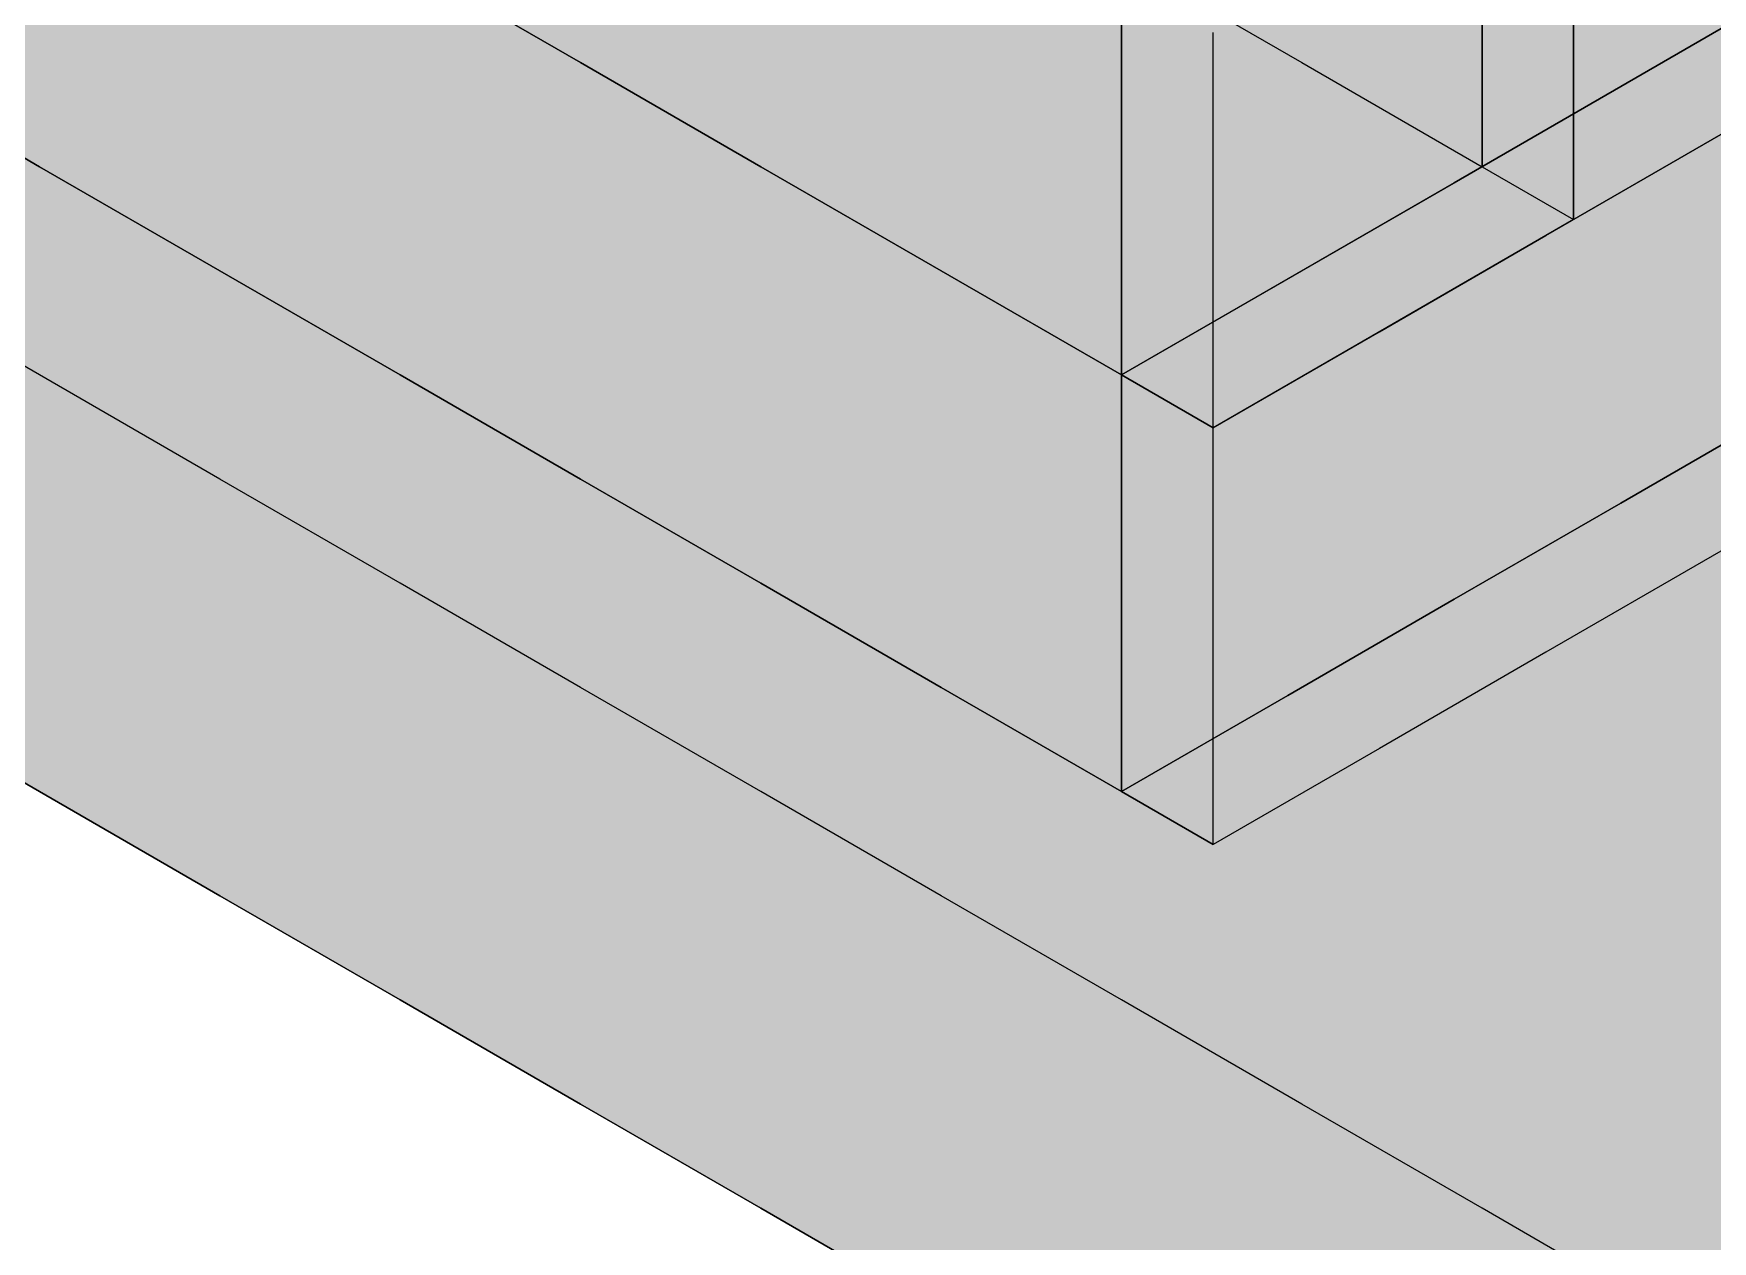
# Model space of a CAD drawing. Header units: metres. Extents: x 0 to 28.4, y 0 to 5.9.
# Drawn here: x 10.612 to 11.0151, y 1.892 to 2.1819 of the extents above; entities that cross this region are included whole.
import ezdxf

# ---------------------------------------------------------------- set-up
doc = ezdxf.new("R2010")
doc.units = ezdxf.units.M
doc.header["$LTSCALE"] = 0.25
doc.layers.add('ISO-ARISTAS', color=8, linetype='CONTINUOUS')
doc.layers.add('ISO-CONCRETO-SUP', color=254, linetype='CONTINUOUS', true_color=0xe8e8e8)

msp = doc.modelspace()

# ---------------------------------------------------------------- linework, layer by layer
at = {"layer": 'ISO-ARISTAS', "color": 250}
for p, q in [((10.7433, 2.175), (10.7, 2.2)), ((10.7433, 2.175), (10.7, 2.2)), ((10.7433, 2.175), (10.7, 2.2)), ((10.7, 2.2), (10.7433, 2.175)), ((10.87321, 2.2), (10.91651, 2.175)), ((10.87321, 2.2), (10.91651, 2.175)), ((10.95981, 2.15), (10.95981, 2.19746)), ((10.95981, 2.19746), (10.95981, 2.15)), ((10.95981, 2.19746), (10.95981, 2.15)), ((10.95981, 2.19746), (10.95981, 2.15)), ((10.87321, 2.14746), (10.87321, 2.19492)), ((10.87321, 2.14746), (10.87321, 2.19492)), ((10.87321, 2.14746), (10.87321, 2.19492)), ((10.87321, 2.19492), (10.87321, 2.14746)), ((11.03309, 2.19231), (10.99312, 2.16923)), ((10.99312, 2.16923), (11.03309, 2.19231)), ((10.99312, 2.16923), (11.03309, 2.19231)), ((10.99312, 2.16923), (11.03309, 2.19231)), ((10.8952, 2.13476), (10.8952, 2.18222)), ((10.8952, 2.13476), (10.8952, 2.18222)), ((10.9818, 2.1373), (10.9818, 2.18476)), ((10.9818, 2.18476), (10.9818, 2.1373)), ((11.01511, 2.15653), (11.05508, 2.17961)), ((11.05508, 2.17961), (11.01511, 2.15653)), ((10.6134, 2.15), (10.5701, 2.175)), ((10.5701, 2.175), (10.6134, 2.15)), ((10.7866, 2.15), (10.7433, 2.175)), ((10.7866, 2.15), (10.7433, 2.175)), ((10.7866, 2.15), (10.7433, 2.175)), ((10.7433, 2.175), (10.7866, 2.15)), ((10.91651, 2.175), (10.95981, 2.15)), ((10.91651, 2.175), (10.95981, 2.15)), ((10.99312, 2.16923), (10.95315, 2.14615)), ((10.95315, 2.14615), (10.99312, 2.16923)), ((10.95315, 2.14615), (10.99312, 2.16923)), ((10.95315, 2.14615), (10.99312, 2.16923)), ((10.97514, 2.13345), (11.01511, 2.15653)), ((11.01511, 2.15653), (10.97514, 2.13345)), ((10.6567, 2.125), (10.6134, 2.15)), ((10.6134, 2.15), (10.6567, 2.125)), ((10.8299, 2.125), (10.7866, 2.15)), ((10.8299, 2.125), (10.7866, 2.15)), ((10.8299, 2.125), (10.7866, 2.15)), ((10.7866, 2.15), (10.8299, 2.125)), ((10.95981, 2.15), (10.91651, 2.125)), ((10.95981, 2.15), (10.91651, 2.125)), ((10.91651, 2.125), (10.95981, 2.15)), ((10.95981, 2.15), (10.91651, 2.125)), ((10.95981, 2.15), (10.9818, 2.1373)), ((10.95981, 2.15), (10.9818, 2.1373)), ((10.87321, 2.1), (10.87321, 2.14746)), ((10.87321, 2.1), (10.87321, 2.14746)), ((10.87321, 2.1), (10.87321, 2.14746)), ((10.87321, 2.14746), (10.87321, 2.1)), ((10.95315, 2.14615), (10.91318, 2.12308)), ((10.91318, 2.12308), (10.95315, 2.14615)), ((10.91318, 2.12308), (10.95315, 2.14615)), ((10.91318, 2.12308), (10.95315, 2.14615)), ((10.9818, 2.1373), (10.9385, 2.1123)), ((10.9818, 2.1373), (10.9385, 2.1123)), ((10.8952, 2.0873), (10.8952, 2.13476)), ((10.8952, 2.0873), (10.8952, 2.13476)), ((10.93517, 2.11038), (10.97514, 2.13345)), ((10.97514, 2.13345), (10.93517, 2.11038)), ((10.6134, 2.1), (10.5701, 2.125)), ((10.6134, 2.1), (10.5701, 2.125)), ((10.7, 2.1), (10.6567, 2.125)), ((10.6567, 2.125), (10.7, 2.1)), ((10.87321, 2.1), (10.8299, 2.125)), ((10.87321, 2.1), (10.8299, 2.125)), ((10.87321, 2.1), (10.8299, 2.125)), ((10.8299, 2.125), (10.87321, 2.1)), ((10.91651, 2.125), (10.87321, 2.1)), ((10.91651, 2.125), (10.87321, 2.1)), ((10.87321, 2.1), (10.91651, 2.125)), ((10.91651, 2.125), (10.87321, 2.1)), ((10.91318, 2.12308), (10.87321, 2.1)), ((10.87321, 2.1), (10.91318, 2.12308)), ((10.87321, 2.1), (10.91318, 2.12308)), ((10.87321, 2.1), (10.91318, 2.12308)), ((10.9385, 2.1123), (10.8952, 2.0873)), ((10.9385, 2.1123), (10.8952, 2.0873)), ((10.8952, 2.0873), (10.93517, 2.11038)), ((10.93517, 2.11038), (10.8952, 2.0873)), ((10.6567, 2.075), (10.6134, 2.1)), ((10.6567, 2.075), (10.6134, 2.1)), ((10.7433, 2.075), (10.7, 2.1)), ((10.7, 2.1), (10.7433, 2.075)), ((10.87321, 2.05), (10.87321, 2.1)), ((10.87321, 2.05), (10.87321, 2.1)), ((10.87321, 2.05), (10.87321, 2.1)), ((10.8952, 2.0873), (10.87321, 2.1)), ((10.87321, 2.1), (10.87321, 2.05)), ((10.8952, 2.0873), (10.87321, 2.1)), ((10.8952, 2.0873), (10.87321, 2.1)), ((10.87321, 2.1), (10.8952, 2.0873)), ((11.03309, 2.09231), (10.99312, 2.06923)), ((11.03309, 2.09231), (10.99312, 2.06923)), ((10.99312, 2.06923), (11.03309, 2.09231)), ((11.03309, 2.09231), (10.99312, 2.06923)), ((10.8952, 2.0373), (10.8952, 2.0873)), ((10.8952, 2.0373), (10.8952, 2.0873)), ((11.05508, 2.07961), (11.01511, 2.05653)), ((11.05508, 2.07961), (11.01511, 2.05653)), ((10.7, 2.05), (10.6567, 2.075)), ((10.7, 2.05), (10.6567, 2.075)), ((10.7866, 2.05), (10.7433, 2.075)), ((10.7433, 2.075), (10.7866, 2.05)), ((10.99312, 2.06923), (10.95315, 2.04615)), ((10.99312, 2.06923), (10.95315, 2.04615)), ((10.95315, 2.04615), (10.99312, 2.06923)), ((10.99312, 2.06923), (10.95315, 2.04615)), ((11.01511, 2.05653), (10.97514, 2.03345)), ((11.01511, 2.05653), (10.97514, 2.03345)), ((10.7433, 2.025), (10.7, 2.05)), ((10.7433, 2.025), (10.7, 2.05)), ((10.8299, 2.025), (10.7866, 2.05)), ((10.7866, 2.05), (10.8299, 2.025)), ((10.87321, 2), (10.87321, 2.05)), ((10.87321, 2), (10.87321, 2.05)), ((10.87321, 2), (10.87321, 2.05)), ((10.87321, 2.05), (10.87321, 2)), ((10.95315, 2.04615), (10.91318, 2.02308)), ((10.95315, 2.04615), (10.91318, 2.02308)), ((10.91318, 2.02308), (10.95315, 2.04615)), ((10.95315, 2.04615), (10.91318, 2.02308)), ((10.8952, 1.9873), (10.8952, 2.0373)), ((10.8952, 1.9873), (10.8952, 2.0373)), ((10.97514, 2.03345), (10.93517, 2.01038)), ((10.97514, 2.03345), (10.93517, 2.01038)), ((10.6134, 2), (10.5701, 2.025)), ((10.5701, 2.025), (10.6134, 2)), ((10.7866, 2), (10.7433, 2.025)), ((10.7866, 2), (10.7433, 2.025)), ((10.87321, 2), (10.8299, 2.025)), ((10.8299, 2.025), (10.87321, 2)), ((10.91318, 2.02308), (10.87321, 2)), ((10.91318, 2.02308), (10.87321, 2)), ((10.87321, 2), (10.91318, 2.02308)), ((10.91318, 2.02308), (10.87321, 2)), ((10.93517, 2.01038), (10.8952, 1.9873)), ((10.93517, 2.01038), (10.8952, 1.9873)), ((10.6567, 1.975), (10.6134, 2)), ((10.6134, 2), (10.6567, 1.975)), ((10.8299, 1.975), (10.7866, 2)), ((10.8299, 1.975), (10.7866, 2)), ((10.8952, 1.9873), (10.87321, 2)), ((10.87321, 2), (10.8952, 1.9873)), ((10.7, 1.95), (10.6567, 1.975)), ((10.6567, 1.975), (10.7, 1.95)), ((10.87321, 1.95), (10.8299, 1.975)), ((10.87321, 1.95), (10.8299, 1.975)), ((10.7433, 1.925), (10.7, 1.95)), ((10.7, 1.95), (10.7433, 1.925)), ((10.91651, 1.925), (10.87321, 1.95)), ((10.91651, 1.925), (10.87321, 1.95)), ((10.7866, 1.9), (10.7433, 1.925)), ((10.7433, 1.925), (10.7866, 1.9)), ((10.95981, 1.9), (10.91651, 1.925)), ((10.95981, 1.9), (10.91651, 1.925)), ((10.8299, 1.875), (10.7866, 1.9)), ((10.7866, 1.9), (10.8299, 1.875)), ((11.00311, 1.875), (10.95981, 1.9)), ((11.00311, 1.875), (10.95981, 1.9))]:
    msp.add_line(p, q, dxfattribs=at)
at = {"layer": 'ISO-CONCRETO-SUP', "true_color": 0xa6a6a2}
for points in [[(10.6134, 2.2), (10.6567, 2.175), (10.6134, 2.25), (10.6567, 2.225)], [(10.7, 2.2), (10.7433, 2.175), (10.7, 2.24746), (10.7433, 2.22246)], [(10.87321, 2.2), (10.91651, 2.175), (10.87321, 2.24746), (10.91651, 2.22246)], [(10.7866, 2.19746), (10.8299, 2.17246), (10.7866, 2.24492), (10.8299, 2.21992)], [(10.5701, 2.175), (10.6134, 2.15), (10.5701, 2.225), (10.6134, 2.2)], [(10.6567, 2.175), (10.7, 2.15), (10.6567, 2.225), (10.7, 2.2)], [(10.7433, 2.175), (10.7866, 2.15), (10.7433, 2.22246), (10.7866, 2.19746)], [(10.91651, 2.175), (10.95981, 2.15), (10.91651, 2.22246), (10.95981, 2.19746)], [(10.8299, 2.17246), (10.87321, 2.14746), (10.8299, 2.21992), (10.87321, 2.19492)], [(10.6134, 2.15), (10.6567, 2.125), (10.6134, 2.2), (10.6567, 2.175)], [(10.7, 2.15), (10.7433, 2.125), (10.7, 2.2), (10.7433, 2.175)], [(10.7866, 2.15), (10.8299, 2.125), (10.7866, 2.19746), (10.8299, 2.17246)], [(10.6567, 2.125), (10.7, 2.1), (10.6567, 2.175), (10.7, 2.15)], [(10.7433, 2.125), (10.7866, 2.1), (10.7433, 2.175), (10.7866, 2.15)], [(10.8299, 2.125), (10.87321, 2.1), (10.8299, 2.17246), (10.87321, 2.14746)], [(10.7, 2.1), (10.7433, 2.075), (10.7, 2.15), (10.7433, 2.125)], [(10.7866, 2.1), (10.8299, 2.075), (10.7866, 2.15), (10.8299, 2.125)], [(10.7433, 2.075), (10.7866, 2.05), (10.7433, 2.125), (10.7866, 2.1)], [(10.8299, 2.075), (10.87321, 2.05), (10.8299, 2.125), (10.87321, 2.1)], [(10.7866, 2.05), (10.8299, 2.025), (10.7866, 2.1), (10.8299, 2.075)], [(10.8299, 2.025), (10.87321, 2), (10.8299, 2.075), (10.87321, 2.05)]]:
    msp.add_solid(points, dxfattribs=at)
at = {"layer": 'ISO-CONCRETO-SUP', "true_color": 0x949491}
for points in [[(10.95981, 2.19746), (10.91651, 2.17246), (10.95981, 2.24492), (10.91651, 2.21992)], [(10.91651, 2.17246), (10.87321, 2.14746), (10.91651, 2.21992), (10.87321, 2.19492)], [(10.95981, 2.15), (10.91651, 2.125), (10.95981, 2.19746), (10.91651, 2.17246)], [(11.03309, 2.14231), (10.99312, 2.11923), (11.03309, 2.19231), (10.99312, 2.16923)], [(10.91651, 2.125), (10.87321, 2.1), (10.91651, 2.17246), (10.87321, 2.14746)], [(10.99312, 2.11923), (10.95315, 2.09615), (10.99312, 2.16923), (10.95315, 2.14615)], [(10.95315, 2.09615), (10.91318, 2.07308), (10.95315, 2.14615), (10.91318, 2.12308)], [(11.03309, 2.09231), (10.99312, 2.06923), (11.03309, 2.14231), (10.99312, 2.11923)], [(10.91318, 2.07308), (10.87321, 2.05), (10.91318, 2.12308), (10.87321, 2.1)], [(10.99312, 2.06923), (10.95315, 2.04615), (10.99312, 2.11923), (10.95315, 2.09615)], [(10.95315, 2.04615), (10.91318, 2.02308), (10.95315, 2.09615), (10.91318, 2.07308)], [(10.91318, 2.02308), (10.87321, 2), (10.91318, 2.07308), (10.87321, 2.05)]]:
    msp.add_solid(points, dxfattribs=at)
at = {"layer": 'ISO-CONCRETO-SUP', "true_color": 0xb2b2ac}
for points in [[(10.95981, 2.19746), (10.91651, 2.17246), (10.95981, 2.24492), (10.91651, 2.21992)], [(10.9818, 2.18476), (10.9385, 2.15976), (10.9818, 2.23222), (10.9385, 2.20722)], [(10.91651, 2.17246), (10.87321, 2.14746), (10.91651, 2.21992), (10.87321, 2.19492)], [(10.9385, 2.15976), (10.8952, 2.13476), (10.9385, 2.20722), (10.8952, 2.18222)], [(10.95981, 2.15), (10.91651, 2.125), (10.95981, 2.19746), (10.91651, 2.17246)], [(11.03309, 2.14231), (10.99312, 2.11923), (11.03309, 2.19231), (10.99312, 2.16923)], [(10.9818, 2.1373), (10.9385, 2.1123), (10.9818, 2.18476), (10.9385, 2.15976)], [(11.05508, 2.12961), (11.01511, 2.10653), (11.05508, 2.17961), (11.01511, 2.15653)], [(10.91651, 2.125), (10.87321, 2.1), (10.91651, 2.17246), (10.87321, 2.14746)], [(10.99312, 2.11923), (10.95315, 2.09615), (10.99312, 2.16923), (10.95315, 2.14615)], [(10.9385, 2.1123), (10.8952, 2.0873), (10.9385, 2.15976), (10.8952, 2.13476)], [(11.01511, 2.10653), (10.97514, 2.08345), (11.01511, 2.15653), (10.97514, 2.13345)], [(10.95315, 2.09615), (10.91318, 2.07308), (10.95315, 2.14615), (10.91318, 2.12308)], [(11.03309, 2.09231), (10.99312, 2.06923), (11.03309, 2.14231), (10.99312, 2.11923)], [(10.97514, 2.08345), (10.93517, 2.06038), (10.97514, 2.13345), (10.93517, 2.11038)], [(11.05508, 2.07961), (11.01511, 2.05653), (11.05508, 2.12961), (11.01511, 2.10653)], [(10.91318, 2.07308), (10.87321, 2.05), (10.91318, 2.12308), (10.87321, 2.1)], [(10.99312, 2.06923), (10.95315, 2.04615), (10.99312, 2.11923), (10.95315, 2.09615)], [(10.93517, 2.06038), (10.8952, 2.0373), (10.93517, 2.11038), (10.8952, 2.0873)], [(11.01511, 2.05653), (10.97514, 2.03345), (11.01511, 2.10653), (10.97514, 2.08345)], [(10.95315, 2.04615), (10.91318, 2.02308), (10.95315, 2.09615), (10.91318, 2.07308)], [(10.97514, 2.03345), (10.93517, 2.01038), (10.97514, 2.08345), (10.93517, 2.06038)], [(10.91318, 2.02308), (10.87321, 2), (10.91318, 2.07308), (10.87321, 2.05)], [(10.93517, 2.01038), (10.8952, 1.9873), (10.93517, 2.06038), (10.8952, 2.0373)]]:
    msp.add_solid(points, dxfattribs=at)
at = {"layer": 'ISO-CONCRETO-SUP', "true_color": 0xb8b8b3}
for points in [[(10.7433, 2.225), (10.7866, 2.2), (10.7, 2.2), (10.7433, 2.175)], [(10.73997, 2.22308), (10.78327, 2.19808), (10.7, 2.2), (10.7433, 2.175)], [(10.8299, 2.225), (10.87321, 2.2), (10.7866, 2.2), (10.8299, 2.175)], [(10.65004, 2.22115), (10.69334, 2.19615), (10.61007, 2.19808), (10.65337, 2.17308)], [(10.73331, 2.21923), (10.77661, 2.19423), (10.69334, 2.19615), (10.73664, 2.17115)], [(10.82324, 2.22115), (10.86654, 2.19615), (10.78327, 2.19808), (10.82657, 2.17308)], [(10.90651, 2.21923), (10.94982, 2.19423), (10.86654, 2.19615), (10.90984, 2.17115)], [(10.81658, 2.21731), (10.85988, 2.19231), (10.77661, 2.19423), (10.81991, 2.16923)], [(10.89985, 2.21538), (10.94315, 2.19038), (10.85988, 2.19231), (10.90318, 2.16731)], [(10.98979, 2.21731), (11.03309, 2.19231), (10.94982, 2.19423), (10.99312, 2.16923)], [(10.98312, 2.21346), (11.02642, 2.18846), (10.94315, 2.19038), (10.98645, 2.16538)], [(10.61007, 2.19808), (10.65337, 2.17308), (10.5701, 2.175), (10.6134, 2.15)], [(10.7866, 2.2), (10.8299, 2.175), (10.7433, 2.175), (10.7866, 2.15)], [(10.78327, 2.19808), (10.82657, 2.17308), (10.7433, 2.175), (10.7866, 2.15)], [(10.87321, 2.2), (10.91651, 2.175), (10.8299, 2.175), (10.87321, 2.15)], [(10.69334, 2.19615), (10.73664, 2.17115), (10.65337, 2.17308), (10.69667, 2.14808)], [(10.77661, 2.19423), (10.81991, 2.16923), (10.73664, 2.17115), (10.77994, 2.14615)], [(10.86654, 2.19615), (10.90984, 2.17115), (10.82657, 2.17308), (10.86987, 2.14808)], [(10.94982, 2.19423), (10.99312, 2.16923), (10.90984, 2.17115), (10.95315, 2.14615)], [(10.85988, 2.19231), (10.90318, 2.16731), (10.81991, 2.16923), (10.86321, 2.14423)], [(10.94315, 2.19038), (10.98645, 2.16538), (10.90318, 2.16731), (10.94648, 2.14231)], [(11.02642, 2.18846), (11.06973, 2.16346), (10.98645, 2.16538), (11.02976, 2.14038)], [(10.8299, 2.175), (10.87321, 2.15), (10.7866, 2.15), (10.8299, 2.125)], [(10.91651, 2.175), (10.95981, 2.15), (10.87321, 2.15), (10.91651, 2.125)], [(10.65337, 2.17308), (10.69667, 2.14808), (10.6134, 2.15), (10.6567, 2.125)], [(10.73664, 2.17115), (10.77994, 2.14615), (10.69667, 2.14808), (10.73997, 2.12308)], [(10.81991, 2.16923), (10.86321, 2.14423), (10.77994, 2.14615), (10.82324, 2.12115)], [(10.82657, 2.17308), (10.86987, 2.14808), (10.7866, 2.15), (10.8299, 2.125)], [(10.90984, 2.17115), (10.95315, 2.14615), (10.86987, 2.14808), (10.91318, 2.12308)], [(10.90318, 2.16731), (10.94648, 2.14231), (10.86321, 2.14423), (10.90651, 2.11923)], [(10.98645, 2.16538), (11.02976, 2.14038), (10.94648, 2.14231), (10.98979, 2.11731)], [(10.87321, 2.15), (10.91651, 2.125), (10.8299, 2.125), (10.87321, 2.1)], [(10.69667, 2.14808), (10.73997, 2.12308), (10.6567, 2.125), (10.7, 2.1)], [(10.77994, 2.14615), (10.82324, 2.12115), (10.73997, 2.12308), (10.78327, 2.09808)], [(10.86987, 2.14808), (10.91318, 2.12308), (10.8299, 2.125), (10.87321, 2.1)], [(10.86321, 2.14423), (10.90651, 2.11923), (10.82324, 2.12115), (10.86654, 2.09615)], [(10.94648, 2.14231), (10.98979, 2.11731), (10.90651, 2.11923), (10.94982, 2.09423)], [(11.02976, 2.14038), (11.07306, 2.11538), (10.98979, 2.11731), (11.03309, 2.09231)], [(10.73997, 2.12308), (10.78327, 2.09808), (10.7, 2.1), (10.7433, 2.075)], [(10.82324, 2.12115), (10.86654, 2.09615), (10.78327, 2.09808), (10.82657, 2.07308)], [(10.90651, 2.11923), (10.94982, 2.09423), (10.86654, 2.09615), (10.90984, 2.07115)], [(10.98979, 2.11731), (11.03309, 2.09231), (10.94982, 2.09423), (10.99312, 2.06923)], [(10.78327, 2.09808), (10.82657, 2.07308), (10.7433, 2.075), (10.7866, 2.05)], [(10.86654, 2.09615), (10.90984, 2.07115), (10.82657, 2.07308), (10.86987, 2.04808)], [(10.94982, 2.09423), (10.99312, 2.06923), (10.90984, 2.07115), (10.95315, 2.04615)], [(10.82657, 2.07308), (10.86987, 2.04808), (10.7866, 2.05), (10.8299, 2.025)], [(10.90984, 2.07115), (10.95315, 2.04615), (10.86987, 2.04808), (10.91318, 2.02308)], [(10.86987, 2.04808), (10.91318, 2.02308), (10.8299, 2.025), (10.87321, 2)]]:
    msp.add_solid(points, dxfattribs=at)
at = {"layer": 'ISO-CONCRETO-SUP', "true_color": 0x989388}
for points in [[(10.64804, 2.22), (10.69134, 2.195), (10.60762, 2.19667), (10.65093, 2.17167)], [(10.73175, 2.21833), (10.77506, 2.19333), (10.69134, 2.195), (10.73464, 2.17)], [(10.64226, 2.21667), (10.68557, 2.19167), (10.60185, 2.19333), (10.64515, 2.16833)], [(10.72598, 2.215), (10.76928, 2.19), (10.68557, 2.19167), (10.72887, 2.16667)], [(10.81547, 2.21667), (10.85877, 2.19167), (10.77506, 2.19333), (10.81836, 2.16833)], [(10.89919, 2.215), (10.94249, 2.19), (10.85877, 2.19167), (10.90207, 2.16667)], [(10.8097, 2.21333), (10.853, 2.18833), (10.76928, 2.19), (10.81258, 2.165)], [(10.89341, 2.21167), (10.93671, 2.18667), (10.853, 2.18833), (10.8963, 2.16333)], [(10.97713, 2.21), (11.02043, 2.185), (10.93671, 2.18667), (10.98001, 2.16167)], [(10.9829, 2.21333), (11.0262, 2.18833), (10.94249, 2.19), (10.98579, 2.165)], [(10.60185, 2.19333), (10.64515, 2.16833), (10.56144, 2.17), (10.60474, 2.145)], [(10.60762, 2.19667), (10.65093, 2.17167), (10.56721, 2.17333), (10.61051, 2.14833)], [(10.69134, 2.195), (10.73464, 2.17), (10.65093, 2.17167), (10.69423, 2.14667)], [(10.77506, 2.19333), (10.81836, 2.16833), (10.73464, 2.17), (10.77794, 2.145)], [(10.68557, 2.19167), (10.72887, 2.16667), (10.64515, 2.16833), (10.68845, 2.14333)], [(10.76928, 2.19), (10.81258, 2.165), (10.72887, 2.16667), (10.77217, 2.14167)], [(10.85877, 2.19167), (10.90207, 2.16667), (10.81836, 2.16833), (10.86166, 2.14333)], [(10.94249, 2.19), (10.98579, 2.165), (10.90207, 2.16667), (10.94537, 2.14167)], [(10.853, 2.18833), (10.8963, 2.16333), (10.81258, 2.165), (10.85588, 2.14)], [(10.93671, 2.18667), (10.98001, 2.16167), (10.8963, 2.16333), (10.9396, 2.13833)], [(11.0262, 2.18833), (11.0695, 2.16333), (10.98579, 2.165), (11.02909, 2.14)], [(11.02043, 2.185), (11.06373, 2.16), (10.98001, 2.16167), (11.02332, 2.13667)], [(10.65093, 2.17167), (10.69423, 2.14667), (10.61051, 2.14833), (10.65381, 2.12333)], [(10.73464, 2.17), (10.77794, 2.145), (10.69423, 2.14667), (10.73753, 2.12167)], [(10.64515, 2.16833), (10.68845, 2.14333), (10.60474, 2.145), (10.64804, 2.12)], [(10.72887, 2.16667), (10.77217, 2.14167), (10.68845, 2.14333), (10.73175, 2.11833)], [(10.81836, 2.16833), (10.86166, 2.14333), (10.77794, 2.145), (10.82124, 2.12)], [(10.90207, 2.16667), (10.94537, 2.14167), (10.86166, 2.14333), (10.90496, 2.11833)], [(10.81258, 2.165), (10.85588, 2.14), (10.77217, 2.14167), (10.81547, 2.11667)], [(10.8963, 2.16333), (10.9396, 2.13833), (10.85588, 2.14), (10.89919, 2.115)], [(10.98001, 2.16167), (11.02332, 2.13667), (10.9396, 2.13833), (10.9829, 2.11333)], [(10.98579, 2.165), (11.02909, 2.14), (10.94537, 2.14167), (10.98868, 2.11667)], [(10.60474, 2.145), (10.64804, 2.12), (10.56432, 2.12167), (10.60762, 2.09667)], [(10.61051, 2.14833), (10.65381, 2.12333), (10.5701, 2.125), (10.6134, 2.1)], [(10.69423, 2.14667), (10.73753, 2.12167), (10.65381, 2.12333), (10.69711, 2.09833)], [(10.77794, 2.145), (10.82124, 2.12), (10.73753, 2.12167), (10.78083, 2.09667)], [(10.68845, 2.14333), (10.73175, 2.11833), (10.64804, 2.12), (10.69134, 2.095)], [(10.77217, 2.14167), (10.81547, 2.11667), (10.73175, 2.11833), (10.77506, 2.09333)], [(10.86166, 2.14333), (10.90496, 2.11833), (10.82124, 2.12), (10.86454, 2.095)], [(10.94537, 2.14167), (10.98868, 2.11667), (10.90496, 2.11833), (10.94826, 2.09333)], [(10.85588, 2.14), (10.89919, 2.115), (10.81547, 2.11667), (10.85877, 2.09167)], [(10.9396, 2.13833), (10.9829, 2.11333), (10.89919, 2.115), (10.94249, 2.09)], [(11.02909, 2.14), (11.07239, 2.115), (10.98868, 2.11667), (11.03198, 2.09167)], [(11.02332, 2.13667), (11.06662, 2.11167), (10.9829, 2.11333), (11.0262, 2.08833)], [(10.65381, 2.12333), (10.69711, 2.09833), (10.6134, 2.1), (10.6567, 2.075)], [(10.73753, 2.12167), (10.78083, 2.09667), (10.69711, 2.09833), (10.74041, 2.07333)], [(10.64804, 2.12), (10.69134, 2.095), (10.60762, 2.09667), (10.65093, 2.07167)], [(10.73175, 2.11833), (10.77506, 2.09333), (10.69134, 2.095), (10.73464, 2.07)], [(10.82124, 2.12), (10.86454, 2.095), (10.78083, 2.09667), (10.82413, 2.07167)], [(10.90496, 2.11833), (10.94826, 2.09333), (10.86454, 2.095), (10.90785, 2.07)], [(10.81547, 2.11667), (10.85877, 2.09167), (10.77506, 2.09333), (10.81836, 2.06833)], [(10.89919, 2.115), (10.94249, 2.09), (10.85877, 2.09167), (10.90207, 2.06667)], [(10.9829, 2.11333), (11.0262, 2.08833), (10.94249, 2.09), (10.98579, 2.065)], [(10.98868, 2.11667), (11.03198, 2.09167), (10.94826, 2.09333), (10.99156, 2.06833)], [(10.60762, 2.09667), (10.65093, 2.07167), (10.56721, 2.07333), (10.61051, 2.04833)], [(10.69711, 2.09833), (10.74041, 2.07333), (10.6567, 2.075), (10.7, 2.05)], [(10.78083, 2.09667), (10.82413, 2.07167), (10.74041, 2.07333), (10.78372, 2.04833)], [(10.69134, 2.095), (10.73464, 2.07), (10.65093, 2.07167), (10.69423, 2.04667)], [(10.77506, 2.09333), (10.81836, 2.06833), (10.73464, 2.07), (10.77794, 2.045)], [(10.86454, 2.095), (10.90785, 2.07), (10.82413, 2.07167), (10.86743, 2.04667)], [(10.94826, 2.09333), (10.99156, 2.06833), (10.90785, 2.07), (10.95115, 2.045)], [(10.85877, 2.09167), (10.90207, 2.06667), (10.81836, 2.06833), (10.86166, 2.04333)], [(10.94249, 2.09), (10.98579, 2.065), (10.90207, 2.06667), (10.94537, 2.04167)], [(11.03198, 2.09167), (11.07528, 2.06667), (10.99156, 2.06833), (11.03486, 2.04333)], [(11.0262, 2.08833), (11.0695, 2.06333), (10.98579, 2.065), (11.02909, 2.04)], [(10.74041, 2.07333), (10.78372, 2.04833), (10.7, 2.05), (10.7433, 2.025)], [(10.65093, 2.07167), (10.69423, 2.04667), (10.61051, 2.04833), (10.65381, 2.02333)], [(10.73464, 2.07), (10.77794, 2.045), (10.69423, 2.04667), (10.73753, 2.02167)], [(10.81836, 2.06833), (10.86166, 2.04333), (10.77794, 2.045), (10.82124, 2.02)], [(10.82413, 2.07167), (10.86743, 2.04667), (10.78372, 2.04833), (10.82702, 2.02333)], [(10.90785, 2.07), (10.95115, 2.045), (10.86743, 2.04667), (10.91073, 2.02167)], [(10.99156, 2.06833), (11.03486, 2.04333), (10.95115, 2.045), (10.99445, 2.02)], [(10.90207, 2.06667), (10.94537, 2.04167), (10.86166, 2.04333), (10.90496, 2.01833)], [(10.98579, 2.065), (11.02909, 2.04), (10.94537, 2.04167), (10.98868, 2.01667)], [(10.61051, 2.04833), (10.65381, 2.02333), (10.5701, 2.025), (10.6134, 2)], [(10.78372, 2.04833), (10.82702, 2.02333), (10.7433, 2.025), (10.7866, 2)], [(10.69423, 2.04667), (10.73753, 2.02167), (10.65381, 2.02333), (10.69711, 1.99833)], [(10.77794, 2.045), (10.82124, 2.02), (10.73753, 2.02167), (10.78083, 1.99667)], [(10.86743, 2.04667), (10.91073, 2.02167), (10.82702, 2.02333), (10.87032, 1.99833)], [(10.95115, 2.045), (10.99445, 2.02), (10.91073, 2.02167), (10.95403, 1.99667)], [(10.86166, 2.04333), (10.90496, 2.01833), (10.82124, 2.02), (10.86454, 1.995)], [(10.94537, 2.04167), (10.98868, 2.01667), (10.90496, 2.01833), (10.94826, 1.99333)], [(11.03486, 2.04333), (11.07816, 2.01833), (10.99445, 2.02), (11.03775, 1.995)], [(11.02909, 2.04), (11.07239, 2.015), (10.98868, 2.01667), (11.03198, 1.99167)], [(10.65381, 2.02333), (10.69711, 1.99833), (10.6134, 2), (10.6567, 1.975)], [(10.73753, 2.02167), (10.78083, 1.99667), (10.69711, 1.99833), (10.74041, 1.97333)], [(10.82124, 2.02), (10.86454, 1.995), (10.78083, 1.99667), (10.82413, 1.97167)], [(10.82702, 2.02333), (10.87032, 1.99833), (10.7866, 2), (10.8299, 1.975)], [(10.91073, 2.02167), (10.95403, 1.99667), (10.87032, 1.99833), (10.91362, 1.97333)], [(10.99445, 2.02), (11.03775, 1.995), (10.95403, 1.99667), (10.99734, 1.97167)], [(10.90496, 2.01833), (10.94826, 1.99333), (10.86454, 1.995), (10.90785, 1.97)], [(10.98868, 2.01667), (11.03198, 1.99167), (10.94826, 1.99333), (10.99156, 1.96833)], [(10.69711, 1.99833), (10.74041, 1.97333), (10.6567, 1.975), (10.7, 1.95)], [(10.78083, 1.99667), (10.82413, 1.97167), (10.74041, 1.97333), (10.78372, 1.94833)], [(10.87032, 1.99833), (10.91362, 1.97333), (10.8299, 1.975), (10.87321, 1.95)], [(10.95403, 1.99667), (10.99734, 1.97167), (10.91362, 1.97333), (10.95692, 1.94833)], [(10.86454, 1.995), (10.90785, 1.97), (10.82413, 1.97167), (10.86743, 1.94667)], [(10.94826, 1.99333), (10.99156, 1.96833), (10.90785, 1.97), (10.95115, 1.945)], [(11.03775, 1.995), (11.08105, 1.97), (10.99734, 1.97167), (11.04064, 1.94667)], [(11.03198, 1.99167), (11.07528, 1.96667), (10.99156, 1.96833), (11.03486, 1.94333)], [(10.74041, 1.97333), (10.78372, 1.94833), (10.7, 1.95), (10.7433, 1.925)], [(10.82413, 1.97167), (10.86743, 1.94667), (10.78372, 1.94833), (10.82702, 1.92333)], [(10.91362, 1.97333), (10.95692, 1.94833), (10.87321, 1.95), (10.91651, 1.925)], [(10.99734, 1.97167), (11.04064, 1.94667), (10.95692, 1.94833), (11.00022, 1.92333)], [(10.90785, 1.97), (10.95115, 1.945), (10.86743, 1.94667), (10.91073, 1.92167)], [(10.99156, 1.96833), (11.03486, 1.94333), (10.95115, 1.945), (10.99445, 1.92)], [(10.78372, 1.94833), (10.82702, 1.92333), (10.7433, 1.925), (10.7866, 1.9)], [(10.95692, 1.94833), (11.00022, 1.92333), (10.91651, 1.925), (10.95981, 1.9)], [(10.86743, 1.94667), (10.91073, 1.92167), (10.82702, 1.92333), (10.87032, 1.89833)], [(10.95115, 1.945), (10.99445, 1.92), (10.91073, 1.92167), (10.95403, 1.89667)], [(11.03486, 1.94333), (11.07816, 1.91833), (10.99445, 1.92), (11.03775, 1.895)], [(11.04064, 1.94667), (11.08394, 1.92167), (11.00022, 1.92333), (11.04352, 1.89833)], [(10.82702, 1.92333), (10.87032, 1.89833), (10.7866, 1.9), (10.8299, 1.875)], [(11.00022, 1.92333), (11.04352, 1.89833), (10.95981, 1.9), (11.00311, 1.875)], [(10.91073, 1.92167), (10.95403, 1.89667), (10.87032, 1.89833), (10.91362, 1.87333)], [(10.99445, 1.92), (11.03775, 1.895), (10.95403, 1.89667), (10.99734, 1.87167)], [(10.87032, 1.89833), (10.91362, 1.87333), (10.8299, 1.875), (10.87321, 1.85)], [(10.95403, 1.89667), (10.99734, 1.87167), (10.91362, 1.87333), (10.95692, 1.84833)], [(11.03775, 1.895), (11.08105, 1.87), (10.99734, 1.87167), (11.04064, 1.84667)], [(11.04352, 1.89833), (11.08682, 1.87333), (11.00311, 1.875), (11.04641, 1.85)]]:
    msp.add_solid(points, dxfattribs=at)
at = {"layer": 'ISO-CONCRETO-SUP', "true_color": 0xc7c7c0}
for points in [[(10.95981, 2.15), (10.9818, 2.1373), (10.95981, 2.19746), (10.9818, 2.18476)], [(10.87321, 2.14746), (10.8952, 2.13476), (10.87321, 2.19492), (10.8952, 2.18222)], [(10.87321, 2.1), (10.8952, 2.0873), (10.87321, 2.14746), (10.8952, 2.13476)], [(10.87321, 2.05), (10.8952, 2.0373), (10.87321, 2.1), (10.8952, 2.0873)], [(10.87321, 2), (10.8952, 1.9873), (10.87321, 2.05), (10.8952, 2.0373)]]:
    msp.add_solid(points, dxfattribs=at)
at = {"layer": 'ISO-CONCRETO-SUP', "true_color": 0xddddd5}
for points in [[(11.03309, 2.19231), (11.05508, 2.17961), (10.99312, 2.16923), (11.01511, 2.15653)], [(10.99312, 2.16923), (11.01511, 2.15653), (10.95315, 2.14615), (10.97514, 2.13345)], [(10.95981, 2.15), (10.9818, 2.1373), (10.91651, 2.125), (10.9385, 2.1123)], [(10.95315, 2.14615), (10.97514, 2.13345), (10.91318, 2.12308), (10.93517, 2.11038)], [(10.91651, 2.125), (10.9385, 2.1123), (10.87321, 2.1), (10.8952, 2.0873)], [(10.91318, 2.12308), (10.93517, 2.11038), (10.87321, 2.1), (10.8952, 2.0873)], [(11.03309, 2.09231), (11.05508, 2.07961), (10.99312, 2.06923), (11.01511, 2.05653)], [(10.99312, 2.06923), (11.01511, 2.05653), (10.95315, 2.04615), (10.97514, 2.03345)], [(10.95315, 2.04615), (10.97514, 2.03345), (10.91318, 2.02308), (10.93517, 2.01038)], [(10.91318, 2.02308), (10.93517, 2.01038), (10.87321, 2), (10.8952, 1.9873)]]:
    msp.add_solid(points, dxfattribs=at)
at = {"layer": 'ISO-CONCRETO-SUP', "true_color": 0x89847b}
for points in [[(10.5701, 2.075), (10.6134, 2.05), (10.5701, 2.125), (10.6134, 2.1)], [(10.6134, 2.05), (10.6567, 2.025), (10.6134, 2.1), (10.6567, 2.075)], [(10.5701, 2.025), (10.6134, 2), (10.5701, 2.075), (10.6134, 2.05)], [(10.6567, 2.025), (10.7, 2), (10.6567, 2.075), (10.7, 2.05)], [(10.6134, 2), (10.6567, 1.975), (10.6134, 2.05), (10.6567, 2.025)], [(10.7, 2), (10.7433, 1.975), (10.7, 2.05), (10.7433, 2.025)], [(10.6567, 1.975), (10.7, 1.95), (10.6567, 2.025), (10.7, 2)], [(10.7433, 1.975), (10.7866, 1.95), (10.7433, 2.025), (10.7866, 2)], [(10.7, 1.95), (10.7433, 1.925), (10.7, 2), (10.7433, 1.975)], [(10.7866, 1.95), (10.8299, 1.925), (10.7866, 2), (10.8299, 1.975)], [(10.7433, 1.925), (10.7866, 1.9), (10.7433, 1.975), (10.7866, 1.95)], [(10.8299, 1.925), (10.87321, 1.9), (10.8299, 1.975), (10.87321, 1.95)], [(10.7866, 1.9), (10.8299, 1.875), (10.7866, 1.95), (10.8299, 1.925)], [(10.87321, 1.9), (10.91651, 1.875), (10.87321, 1.95), (10.91651, 1.925)], [(10.8299, 1.875), (10.87321, 1.85), (10.8299, 1.925), (10.87321, 1.9)], [(10.91651, 1.875), (10.95981, 1.85), (10.91651, 1.925), (10.95981, 1.9)], [(10.87321, 1.85), (10.91651, 1.825), (10.87321, 1.9), (10.91651, 1.875)], [(10.95981, 1.85), (11.00311, 1.825), (10.95981, 1.9), (11.00311, 1.875)]]:
    msp.add_solid(points, dxfattribs=at)

doc.saveas('drawing.dxf')
